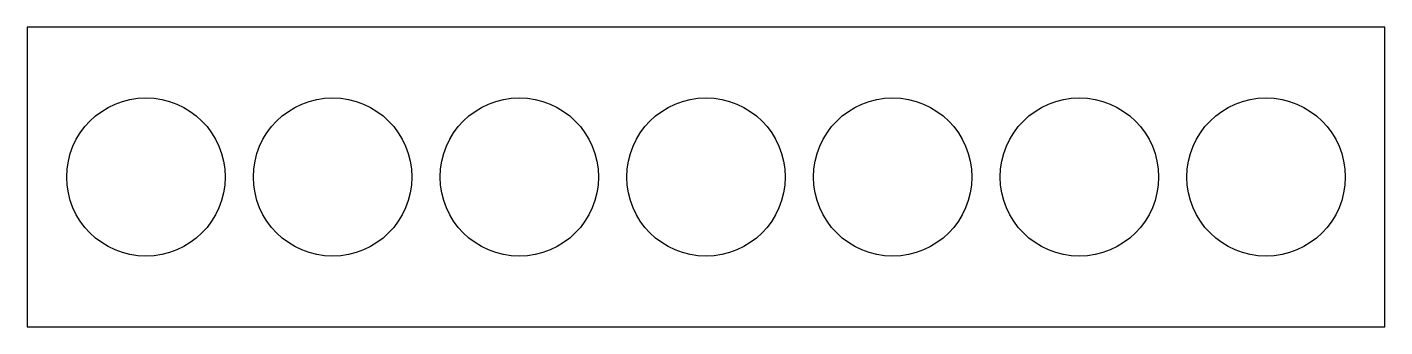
# Model space of a CAD drawing. Header units: millimetres. Extents: x 0 to 1200, y 0 to 265.
import ezdxf

# ---------------------------------------------------------------- set-up
doc = ezdxf.new("R2010")
doc.units = ezdxf.units.MM

msp = doc.modelspace()

# ---------------------------------------------------------------- linework, layer by layer
at = {"layer": 'KANAL'}
for centre in [(105, 132.5), (270, 132.5), (435, 132.5), (600, 132.5), (765, 132.5), (930, 132.5), (1095, 132.5)]:
    msp.add_circle(centre, 70, dxfattribs=at)
at = {"layer": 'KONTUR'}
for p, q in [((1200, 265), (0, 265)), ((0, 265), (0, 0)), ((1200, 0), (1200, 265)), ((0, 0), (1200, 0))]:
    msp.add_line(p, q, dxfattribs=at)

doc.saveas('drawing.dxf')
